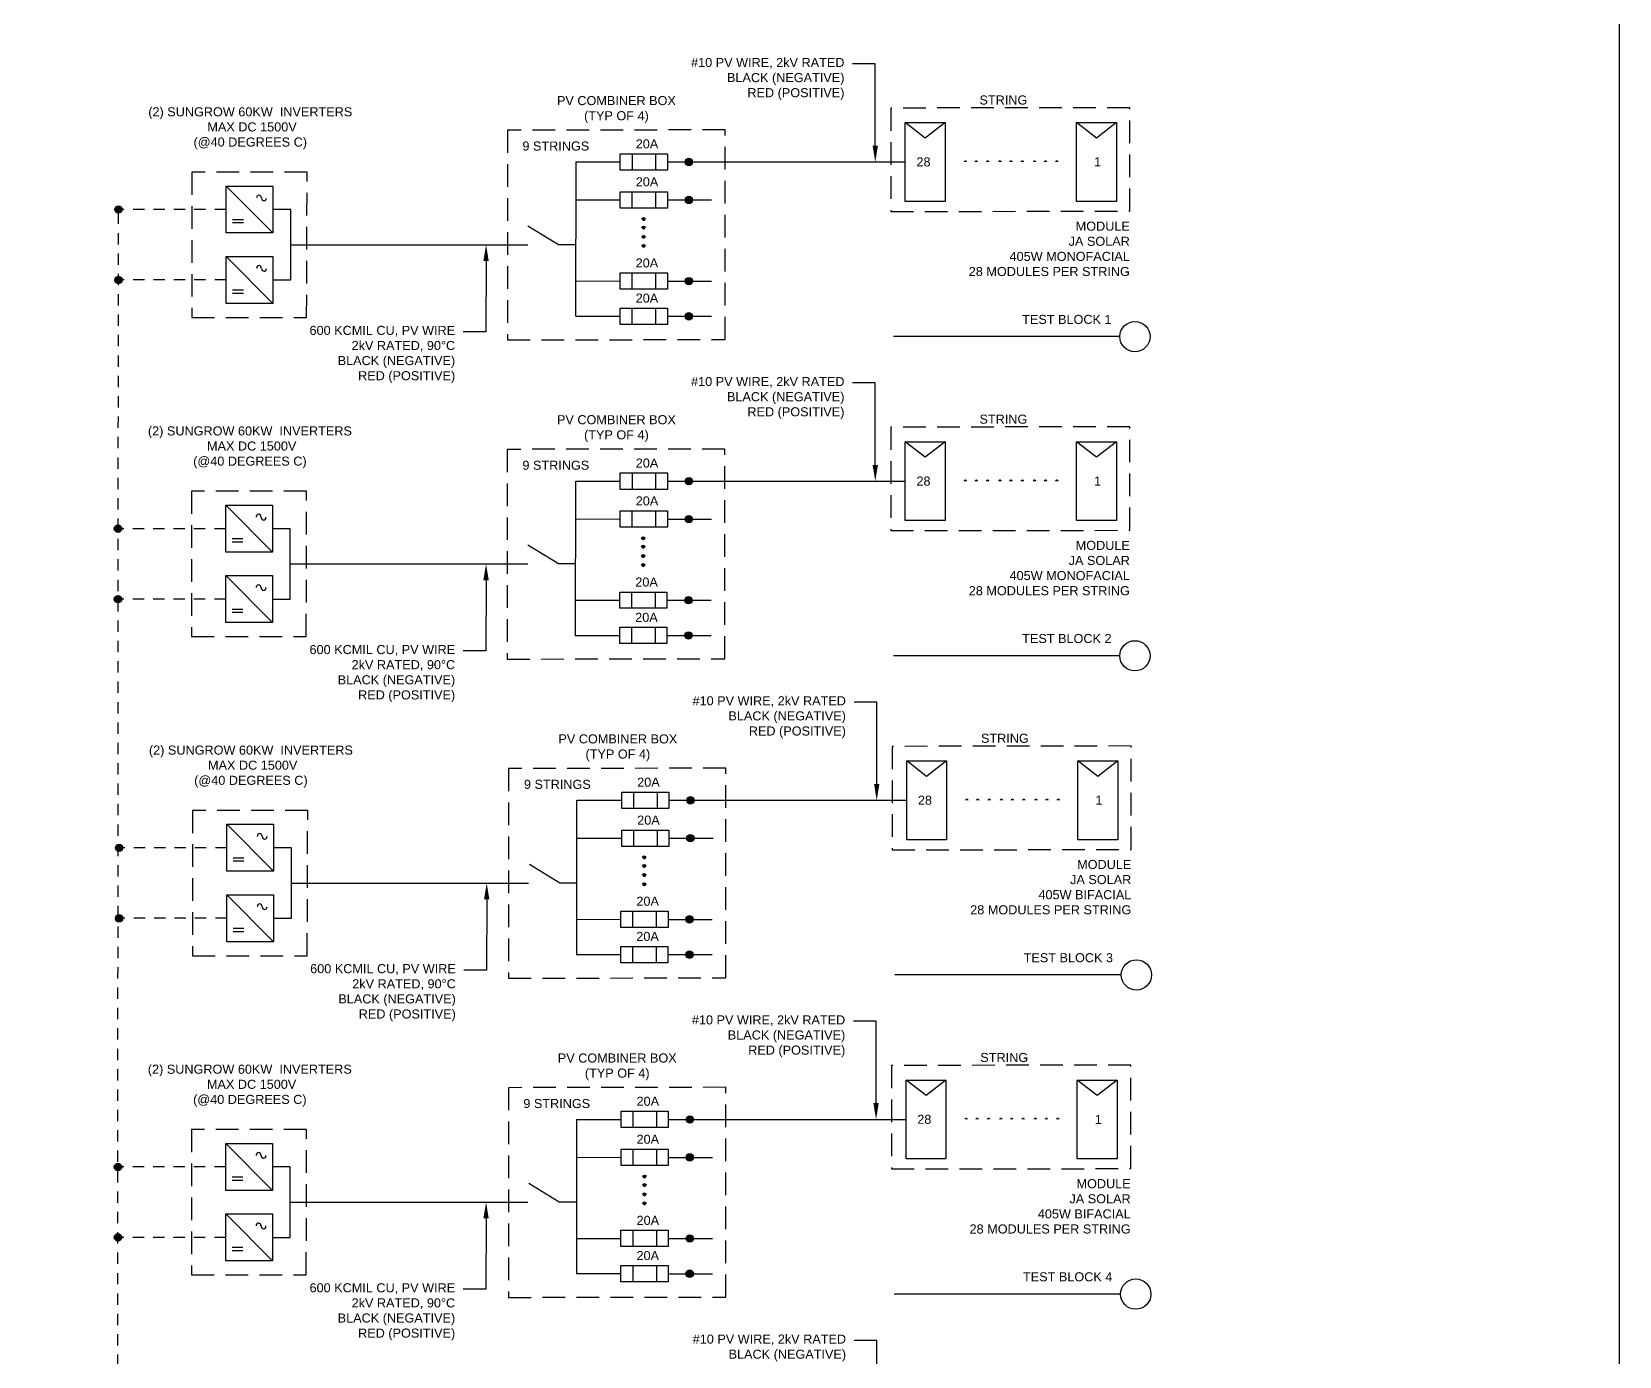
# Model space of a CAD drawing. Header units: feet. Extents: x 0 to 267, y -9 to 249.
# Drawn here: x 102.24 to 119.76, y 6.04 to 20.66 of the extents above; entities that cross this region are included whole.
import ezdxf
from ezdxf import colors
from ezdxf.entities.mleader import LeaderData, LeaderLine
from ezdxf.enums import TextEntityAlignment as Align
from ezdxf.math import Vec2, Vec3

# ---------------------------------------------------------------- set-up
doc = ezdxf.new("R2010")
doc.units = ezdxf.units.FT
doc.header["$MEASUREMENT"] = 0
doc.linetypes.add('DASHED2', pattern=[0.375, 0.25, -0.125])
doc.layers.add('A-ANNO-NOTE', color=131, linetype='Continuous', lineweight=30)
for name, color, linetype in [('DETL-MDLN', 4, 'Continuous'), ('E-1LIN-PRIMARY-LOW', 179, 'Continuous'), ('E-EQUIP INVERTER', 241, 'Continuous'), ('G-ANNO-TEXT', 1, 'Continuous')]:
    doc.layers.add(name, color=color, linetype=linetype)
doc.layers.add('G-NPLT', color=67, linetype='Continuous', plot=False)
doc.styles.add('NEI-A', font='arial.ttf')

msp = doc.modelspace()

# ---------------------------------------------------------------- hatches: boundary and pattern name
at = {"layer": 'DETL-MDLN', "transparency": 33554687}
h = msp.add_hatch(color=256, dxfattribs=at)
h.dxf.hatch_style = 1
h.paths.add_polyline_path([(109.452, 19.222, -1), (109.533, 19.222, -1)])
h = msp.add_hatch(color=256, dxfattribs=at)
h.dxf.hatch_style = 1
h.paths.add_polyline_path([(109.451, 18.803, -1), (109.533, 18.803, -1)])
h = msp.add_hatch(color=256, dxfattribs=at)
h.dxf.hatch_style = 1
h.paths.add_polyline_path([(103.198, 18.739, -1), (103.198, 18.657, -1)])
h = msp.add_hatch(color=256, dxfattribs=at)
h.dxf.hatch_style = 1
h.paths.add_polyline_path([(108.972, 18.59, -1), (109.012, 18.59, -1)])
h = msp.add_hatch(color=256, dxfattribs=at)
h.dxf.hatch_style = 1
h.paths.add_polyline_path([(108.972, 18.496, -1), (109.012, 18.496, -1)])
h = msp.add_hatch(color=256, dxfattribs=at)
h.dxf.hatch_style = 1
h.paths.add_polyline_path([(108.972, 18.394, -1), (109.012, 18.394, -1)])
h = msp.add_hatch(color=256, dxfattribs=at)
h.dxf.hatch_style = 1
h.paths.add_polyline_path([(108.972, 18.294, -1), (109.012, 18.294, -1)])
h = msp.add_hatch(color=256, dxfattribs=at)
h.dxf.hatch_style = 1
h.paths.add_polyline_path([(103.198, 17.961, -1), (103.198, 17.88, -1)])
h = msp.add_hatch(color=256, dxfattribs=at)
h.dxf.hatch_style = 1
h.paths.add_polyline_path([(109.451, 17.908, -1), (109.532, 17.908, -1)])
h = msp.add_hatch(color=256, dxfattribs=at)
h.dxf.hatch_style = 1
h.paths.add_polyline_path([(109.45, 17.519, -1), (109.532, 17.519, -1)])
h = msp.add_hatch(color=256, dxfattribs=at)
h.dxf.hatch_style = 1
h.paths.add_polyline_path([(109.452, 15.7, -1), (109.533, 15.7, -1)])
h = msp.add_hatch(color=256, dxfattribs=at)
h.dxf.hatch_style = 1
h.paths.add_polyline_path([(109.451, 15.281, -1), (109.533, 15.281, -1)])
h = msp.add_hatch(color=256, dxfattribs=at)
h.dxf.hatch_style = 1
h.paths.add_polyline_path([(103.193, 15.217, -1), (103.193, 15.135, -1)])
h = msp.add_hatch(color=256, dxfattribs=at)
h.dxf.hatch_style = 1
h.paths.add_polyline_path([(108.967, 15.069, -1), (109.008, 15.069, -1)])
h = msp.add_hatch(color=256, dxfattribs=at)
h.dxf.hatch_style = 1
h.paths.add_polyline_path([(108.967, 14.975, -1), (109.008, 14.975, -1)])
h = msp.add_hatch(color=256, dxfattribs=at)
h.dxf.hatch_style = 1
h.paths.add_polyline_path([(108.967, 14.872, -1), (109.008, 14.872, -1)])
h = msp.add_hatch(color=256, dxfattribs=at)
h.dxf.hatch_style = 1
h.paths.add_polyline_path([(108.967, 14.773, -1), (109.008, 14.773, -1)])
h = msp.add_hatch(color=256, dxfattribs=at)
h.dxf.hatch_style = 1
h.paths.add_polyline_path([(103.193, 14.439, -1), (103.193, 14.358, -1)])
h = msp.add_hatch(color=256, dxfattribs=at)
h.dxf.hatch_style = 1
h.paths.add_polyline_path([(109.446, 14.386, -1), (109.528, 14.386, -1)])
h = msp.add_hatch(color=256, dxfattribs=at)
h.dxf.hatch_style = 1
h.paths.add_polyline_path([(109.446, 13.998, -1), (109.527, 13.998, -1)])
h = msp.add_hatch(color=256, dxfattribs=at)
h.dxf.hatch_style = 1
h.paths.add_polyline_path([(109.468, 12.179, -1), (109.549, 12.179, -1)])
h = msp.add_hatch(color=256, dxfattribs=at)
h.dxf.hatch_style = 1
h.paths.add_polyline_path([(109.467, 11.76, -1), (109.549, 11.76, -1)])
h = msp.add_hatch(color=256, dxfattribs=at)
h.dxf.hatch_style = 1
h.paths.add_polyline_path([(103.205, 11.695, -1), (103.205, 11.614, -1)])
h = msp.add_hatch(color=256, dxfattribs=at)
h.dxf.hatch_style = 1
h.paths.add_polyline_path([(108.979, 11.547, -1), (109.02, 11.547, -1)])
h = msp.add_hatch(color=256, dxfattribs=at)
h.dxf.hatch_style = 1
h.paths.add_polyline_path([(108.979, 11.453, -1), (109.02, 11.453, -1)])
h = msp.add_hatch(color=256, dxfattribs=at)
h.dxf.hatch_style = 1
h.paths.add_polyline_path([(108.979, 11.351, -1), (109.02, 11.351, -1)])
h = msp.add_hatch(color=256, dxfattribs=at)
h.dxf.hatch_style = 1
h.paths.add_polyline_path([(108.979, 11.251, -1), (109.02, 11.251, -1)])
h = msp.add_hatch(color=256, dxfattribs=at)
h.dxf.hatch_style = 1
h.paths.add_polyline_path([(103.205, 10.918, -1), (103.205, 10.837, -1)])
h = msp.add_hatch(color=256, dxfattribs=at)
h.dxf.hatch_style = 1
h.paths.add_polyline_path([(109.458, 10.865, -1), (109.54, 10.865, -1)])
h = msp.add_hatch(color=256, dxfattribs=at)
h.dxf.hatch_style = 1
h.paths.add_polyline_path([(109.458, 10.476, -1), (109.539, 10.476, -1)])
h = msp.add_hatch(color=256, dxfattribs=at)
h.dxf.hatch_style = 1
h.paths.add_polyline_path([(109.461, 8.657, -1), (109.542, 8.657, -1)])
h = msp.add_hatch(color=256, dxfattribs=at)
h.dxf.hatch_style = 1
h.paths.add_polyline_path([(109.46, 8.239, -1), (109.542, 8.239, -1)])
h = msp.add_hatch(color=256, dxfattribs=at)
h.dxf.hatch_style = 1
h.paths.add_polyline_path([(103.193, 8.174, -1), (103.193, 8.093, -1)])
h = msp.add_hatch(color=256, dxfattribs=at)
h.dxf.hatch_style = 1
h.paths.add_polyline_path([(108.981, 8.026, -1), (109.022, 8.026, -1)])
h = msp.add_hatch(color=256, dxfattribs=at)
h.dxf.hatch_style = 1
h.paths.add_polyline_path([(108.981, 7.932, -1), (109.022, 7.932, -1)])
h = msp.add_hatch(color=256, dxfattribs=at)
h.dxf.hatch_style = 1
h.paths.add_polyline_path([(108.981, 7.829, -1), (109.022, 7.829, -1)])
h = msp.add_hatch(color=256, dxfattribs=at)
h.dxf.hatch_style = 1
h.paths.add_polyline_path([(108.981, 7.73, -1), (109.022, 7.73, -1)])
h = msp.add_hatch(color=256, dxfattribs=at)
h.dxf.hatch_style = 1
h.paths.add_polyline_path([(103.193, 7.397, -1), (103.193, 7.315, -1)])
h = msp.add_hatch(color=256, dxfattribs=at)
h.dxf.hatch_style = 1
h.paths.add_polyline_path([(109.46, 7.343, -1), (109.541, 7.343, -1)])
h = msp.add_hatch(color=256, dxfattribs=at)
h.dxf.hatch_style = 1
h.paths.add_polyline_path([(109.46, 6.955, -1), (109.541, 6.955, -1)])

# ---------------------------------------------------------------- linework, layer by layer
at = {"layer": 'A-ANNO-NOTE'}
for p, q in [((114.246, 17.295), (111.749, 17.295)), ((114.246, 13.773), (111.749, 13.773)), ((114.262, 10.252), (111.765, 10.252)), ((114.255, 6.73), (111.758, 6.73))]:
    msp.add_line(p, q, dxfattribs=at)
for centre in [(114.413, 17.295), (114.413, 13.773), (114.429, 10.252), (114.422, 6.73)]:
    msp.add_circle(centre, 0.167, dxfattribs=at)
at = {"layer": 'DETL-MDLN', "transparency": 33554687}
for p, q in [((112.099, 19.486), (111.879, 19.657)), ((112.319, 19.657), (112.099, 19.486)), ((113.988, 19.486), (113.767, 19.657)), ((114.208, 19.657), (113.988, 19.486)), ((108.864, 19.313), (108.864, 19.132)), ((109.125, 19.313), (109.125, 19.132)), ((104.385, 18.957), (104.902, 18.439)), ((108.863, 18.894), (108.863, 18.713)), ((109.125, 18.894), (109.125, 18.713)), ((104.576, 18.585), (104.456, 18.585)), ((104.576, 18.549), (104.456, 18.549)), ((104.385, 18.18), (104.902, 17.661)), ((108.863, 17.999), (108.863, 17.818)), ((109.125, 17.999), (109.125, 17.818)), ((104.576, 17.807), (104.456, 17.807)), ((104.576, 17.772), (104.456, 17.772)), ((108.862, 17.61), (108.862, 17.43)), ((109.124, 17.61), (109.124, 17.43)), ((112.099, 15.965), (111.879, 16.135)), ((112.319, 16.135), (112.099, 15.965)), ((113.988, 15.965), (113.767, 16.135)), ((114.208, 16.135), (113.988, 15.965)), ((108.864, 15.791), (108.864, 15.61)), ((109.125, 15.791), (109.125, 15.61)), ((104.381, 15.435), (104.897, 14.917)), ((108.863, 15.372), (108.863, 15.192)), ((109.125, 15.372), (109.125, 15.192)), ((104.571, 15.063), (104.451, 15.063)), ((104.571, 15.028), (104.451, 15.028)), ((104.381, 14.658), (104.897, 14.14)), ((108.858, 14.477), (108.858, 14.297)), ((109.12, 14.477), (109.12, 14.297)), ((104.571, 14.285), (104.451, 14.285)), ((104.571, 14.25), (104.451, 14.25)), ((108.858, 14.089), (108.858, 13.908)), ((109.12, 14.089), (109.12, 13.908)), ((112.115, 12.443), (111.895, 12.613)), ((112.335, 12.613), (112.115, 12.443)), ((114.004, 12.443), (113.784, 12.613)), ((114.224, 12.613), (114.004, 12.443)), ((108.88, 12.27), (108.88, 12.089)), ((109.142, 12.27), (109.142, 12.089)), ((104.392, 11.914), (104.909, 11.396)), ((108.879, 11.851), (108.879, 11.67)), ((109.141, 11.851), (109.141, 11.67)), ((104.583, 11.541), (104.463, 11.541)), ((104.583, 11.506), (104.463, 11.506)), ((104.392, 11.136), (104.909, 10.618)), ((108.87, 10.956), (108.87, 10.775)), ((109.132, 10.956), (109.132, 10.775)), ((104.583, 10.764), (104.463, 10.764)), ((104.583, 10.729), (104.463, 10.729)), ((108.87, 10.567), (108.87, 10.387)), ((109.132, 10.567), (109.132, 10.387)), ((112.108, 8.922), (111.888, 9.092)), ((112.328, 9.092), (112.108, 8.922)), ((113.997, 8.922), (113.777, 9.092)), ((114.217, 9.092), (113.997, 8.922)), ((108.873, 8.748), (108.873, 8.568)), ((109.135, 8.748), (109.135, 8.568)), ((104.381, 8.392), (104.897, 7.874)), ((108.872, 8.33), (108.872, 8.149)), ((109.134, 8.33), (109.134, 8.149)), ((104.571, 8.02), (104.451, 8.02)), ((104.571, 7.985), (104.451, 7.985)), ((104.381, 7.615), (104.897, 7.097)), ((108.872, 7.434), (108.872, 7.254)), ((109.134, 7.434), (109.134, 7.254)), ((104.571, 7.243), (104.451, 7.243)), ((104.571, 7.207), (104.451, 7.207)), ((108.872, 7.046), (108.872, 6.865)), ((109.133, 7.046), (109.133, 6.865))]:
    msp.add_line(p, q, dxfattribs=at)
for points in [[(112.319, 19.657), (112.319, 18.786), (111.879, 18.786), (111.879, 19.657)], [(114.208, 19.657), (114.208, 18.786), (113.767, 18.786), (113.767, 19.657)], [(109.255, 19.132), (108.734, 19.132), (108.734, 19.313), (109.255, 19.313)], [(104.902, 18.439), (104.385, 18.439), (104.385, 18.957), (104.902, 18.957)], [(109.255, 18.713), (108.734, 18.713), (108.734, 18.894), (109.255, 18.894)], [(104.902, 17.661), (104.385, 17.661), (104.385, 18.18), (104.902, 18.18)], [(109.254, 17.818), (108.733, 17.818), (108.733, 17.999), (109.254, 17.999)], [(109.254, 17.43), (108.733, 17.43), (108.733, 17.61), (109.254, 17.61)], [(112.319, 16.135), (112.319, 15.265), (111.879, 15.265), (111.879, 16.135)], [(114.208, 16.135), (114.208, 15.265), (113.767, 15.265), (113.767, 16.135)], [(109.255, 15.61), (108.734, 15.61), (108.734, 15.791), (109.255, 15.791)], [(104.897, 14.917), (104.381, 14.917), (104.381, 15.435), (104.897, 15.435)], [(109.255, 15.192), (108.734, 15.192), (108.734, 15.372), (109.255, 15.372)], [(104.897, 14.14), (104.381, 14.14), (104.381, 14.658), (104.897, 14.658)], [(109.25, 14.297), (108.729, 14.297), (108.729, 14.477), (109.25, 14.477)], [(109.249, 13.908), (108.728, 13.908), (108.728, 14.089), (109.249, 14.089)], [(112.335, 12.613), (112.335, 11.743), (111.895, 11.743), (111.895, 12.613)], [(114.224, 12.613), (114.224, 11.743), (113.784, 11.743), (113.784, 12.613)], [(109.271, 12.089), (108.75, 12.089), (108.75, 12.27), (109.271, 12.27)], [(104.909, 11.396), (104.392, 11.396), (104.392, 11.914), (104.909, 11.914)], [(109.271, 11.67), (108.75, 11.67), (108.75, 11.851), (109.271, 11.851)], [(104.909, 10.618), (104.392, 10.618), (104.392, 11.136), (104.909, 11.136)], [(109.262, 10.775), (108.741, 10.775), (108.741, 10.956), (109.262, 10.956)], [(109.261, 10.387), (108.74, 10.387), (108.74, 10.567), (109.261, 10.567)], [(112.328, 9.092), (112.328, 8.222), (111.888, 8.222), (111.888, 9.092)], [(114.217, 9.092), (114.217, 8.222), (113.777, 8.222), (113.777, 9.092)], [(109.264, 8.568), (108.743, 8.568), (108.743, 8.748), (109.264, 8.748)], [(104.897, 7.874), (104.381, 7.874), (104.381, 8.392), (104.897, 8.392)], [(109.264, 8.149), (108.743, 8.149), (108.743, 8.33), (109.264, 8.33)], [(104.897, 7.097), (104.381, 7.097), (104.381, 7.615), (104.897, 7.615)], [(109.264, 7.254), (108.742, 7.254), (108.742, 7.434), (109.264, 7.434)], [(109.263, 6.865), (108.742, 6.865), (108.742, 7.046), (109.263, 7.046)]]:
    msp.add_lwpolyline(points, close=True, dxfattribs=at)
for points in [[(108.244, 19.223), (108.242, 17.521)], [(108.244, 19.223), (108.734, 19.222)], [(109.255, 19.222), (111.879, 19.222)], [(108.244, 18.804), (108.734, 18.804)], [(109.255, 18.803), (109.742, 18.803)], [(108.243, 18.309), (108.052, 18.309), (107.716, 18.515)], [(108.243, 17.909), (108.733, 17.908)], [(109.254, 17.908), (109.742, 17.908)], [(108.243, 17.521), (108.733, 17.52)], [(109.254, 17.519), (109.742, 17.519)], [(108.24, 15.701), (108.238, 13.999)], [(108.244, 15.701), (108.734, 15.701)], [(109.255, 15.7), (111.879, 15.7)], [(108.244, 15.283), (108.734, 15.282)], [(109.255, 15.281), (109.742, 15.281)], [(108.243, 14.787), (108.052, 14.788), (107.716, 14.993)], [(108.239, 14.387), (108.729, 14.387)], [(109.25, 14.386), (109.738, 14.386)], [(108.238, 13.999), (108.728, 13.999)], [(109.249, 13.998), (109.738, 13.998)], [(108.251, 12.18), (108.25, 10.478)], [(108.26, 12.18), (108.75, 12.179)], [(109.271, 12.179), (111.895, 12.179)], [(108.26, 11.761), (108.75, 11.761)], [(109.271, 11.76), (109.758, 11.76)], [(108.259, 11.266), (108.068, 11.266), (107.732, 11.471)], [(108.251, 10.866), (108.741, 10.865)], [(109.262, 10.865), (109.749, 10.865)], [(108.25, 10.478), (108.74, 10.477)], [(109.261, 10.476), (109.749, 10.476)], [(108.253, 8.658), (108.252, 6.956)], [(108.253, 8.658), (108.743, 8.658)], [(109.264, 8.657), (111.888, 8.657)], [(108.253, 8.24), (108.743, 8.239)], [(109.264, 8.239), (109.751, 8.239)], [(108.252, 7.744), (108.061, 7.745), (107.725, 7.95)], [(108.252, 7.344), (108.742, 7.344)], [(109.264, 7.343), (109.751, 7.343)], [(108.252, 6.956), (108.742, 6.956)], [(109.263, 6.955), (109.751, 6.955)]]:
    msp.add_lwpolyline(points, dxfattribs=at)
for points, format in [([(112.552, 19.221, 0.0193, 0.0193, 1), (112.533, 19.221, 0, 0, 0)], "xyseb"), ([(112.672, 19.221, 0.0193, 0.0193, 1), (112.653, 19.221, 0, 0, 0)], "xyseb"), ([(112.798, 19.221, 0.0193, 0.0193, 1), (112.779, 19.221, 0, 0, 0)], "xyseb"), ([(112.934, 19.221, 0.0193, 0.0193, 1), (112.914, 19.221, 0, 0, 0)], "xyseb"), ([(113.054, 19.221, 0.0193, 0.0193, 1), (113.035, 19.221, 0, 0, 0)], "xyseb"), ([(113.18, 19.221, 0.0193, 0.0193, 1), (113.161, 19.221, 0, 0, 0)], "xyseb"), ([(113.315, 19.221, 0.0193, 0.0193, 1), (113.296, 19.221, 0, 0, 0)], "xyseb"), ([(113.436, 19.221, 0.0193, 0.0193, 1), (113.416, 19.221, 0, 0, 0)], "xyseb"), ([(113.561, 19.221, 0.0193, 0.0193, 1), (113.542, 19.221, 0, 0, 0)], "xyseb"), ([(108.974, 18.59, -1), (109.01, 18.59)], "xyb"), ([(108.974, 18.496, -1), (109.01, 18.496)], "xyb"), ([(108.974, 18.394, -1), (109.01, 18.394)], "xyb"), ([(108.974, 18.294, -1), (109.01, 18.294)], "xyb"), ([(112.552, 15.7, 0.0193, 0.0193, 1), (112.533, 15.7, 0, 0, 0)], "xyseb"), ([(112.672, 15.7, 0.0193, 0.0193, 1), (112.653, 15.7, 0, 0, 0)], "xyseb"), ([(112.798, 15.7, 0.0193, 0.0193, 1), (112.779, 15.7, 0, 0, 0)], "xyseb"), ([(112.934, 15.7, 0.0193, 0.0193, 1), (112.914, 15.7, 0, 0, 0)], "xyseb"), ([(113.054, 15.7, 0.0193, 0.0193, 1), (113.035, 15.7, 0, 0, 0)], "xyseb"), ([(113.18, 15.7, 0.0193, 0.0193, 1), (113.161, 15.7, 0, 0, 0)], "xyseb"), ([(113.315, 15.7, 0.0193, 0.0193, 1), (113.296, 15.7, 0, 0, 0)], "xyseb"), ([(113.436, 15.7, 0.0193, 0.0193, 1), (113.416, 15.7, 0, 0, 0)], "xyseb"), ([(113.561, 15.7, 0.0193, 0.0193, 1), (113.542, 15.7, 0, 0, 0)], "xyseb"), ([(108.969, 15.069, -1), (109.006, 15.069)], "xyb"), ([(108.969, 14.975, -1), (109.006, 14.975)], "xyb"), ([(108.969, 14.872, -1), (109.006, 14.872)], "xyb"), ([(108.969, 14.773, -1), (109.006, 14.773)], "xyb"), ([(112.568, 12.178, 0.0193, 0.0193, 1), (112.549, 12.178, 0, 0, 0)], "xyseb"), ([(112.689, 12.178, 0.0193, 0.0193, 1), (112.669, 12.178, 0, 0, 0)], "xyseb"), ([(112.815, 12.178, 0.0193, 0.0193, 1), (112.795, 12.178, 0, 0, 0)], "xyseb"), ([(112.95, 12.178, 0.0193, 0.0193, 1), (112.931, 12.178, 0, 0, 0)], "xyseb"), ([(113.07, 12.178, 0.0193, 0.0193, 1), (113.051, 12.178, 0, 0, 0)], "xyseb"), ([(113.196, 12.178, 0.0193, 0.0193, 1), (113.177, 12.178, 0, 0, 0)], "xyseb"), ([(113.331, 12.178, 0.0193, 0.0193, 1), (113.312, 12.178, 0, 0, 0)], "xyseb"), ([(113.452, 12.178, 0.0193, 0.0193, 1), (113.433, 12.178, 0, 0, 0)], "xyseb"), ([(113.578, 12.178, 0.0193, 0.0193, 1), (113.558, 12.178, 0, 0, 0)], "xyseb"), ([(108.981, 11.547, -1), (109.018, 11.547)], "xyb"), ([(108.981, 11.453, -1), (109.018, 11.453)], "xyb"), ([(108.981, 11.351, -1), (109.018, 11.351)], "xyb"), ([(108.981, 11.251, -1), (109.018, 11.251)], "xyb"), ([(112.561, 8.657, 0.0193, 0.0193, 1), (112.542, 8.657, 0, 0, 0)], "xyseb"), ([(112.682, 8.657, 0.0193, 0.0193, 1), (112.662, 8.657, 0, 0, 0)], "xyseb"), ([(112.808, 8.657, 0.0193, 0.0193, 1), (112.788, 8.657, 0, 0, 0)], "xyseb"), ([(112.943, 8.657, 0.0193, 0.0193, 1), (112.924, 8.657, 0, 0, 0)], "xyseb"), ([(113.063, 8.657, 0.0193, 0.0193, 1), (113.044, 8.657, 0, 0, 0)], "xyseb"), ([(113.189, 8.657, 0.0193, 0.0193, 1), (113.17, 8.657, 0, 0, 0)], "xyseb"), ([(113.324, 8.657, 0.0193, 0.0193, 1), (113.305, 8.657, 0, 0, 0)], "xyseb"), ([(113.445, 8.657, 0.0193, 0.0193, 1), (113.426, 8.657, 0, 0, 0)], "xyseb"), ([(113.571, 8.657, 0.0193, 0.0193, 1), (113.551, 8.657, 0, 0, 0)], "xyseb"), ([(108.983, 8.026, -1), (109.019, 8.026)], "xyb"), ([(108.983, 7.932, -1), (109.019, 7.932)], "xyb"), ([(108.983, 7.829, -1), (109.019, 7.829)], "xyb"), ([(108.983, 7.73, -1), (109.019, 7.73)], "xyb")]:
    msp.add_lwpolyline(points, format=format, dxfattribs=at)
at = {"layer": 'DETL-MDLN'}
for points in [[(104.902, 17.92), (105.099, 17.92), (105.099, 18.698), (104.902, 18.698)], [(105.099, 18.309), (107.716, 18.309)], [(104.897, 14.399), (105.094, 14.399), (105.094, 15.176), (104.897, 15.176)], [(105.099, 14.787), (107.716, 14.787)], [(104.909, 10.877), (105.106, 10.877), (105.106, 11.655), (104.909, 11.655)], [(105.106, 11.266), (107.722, 11.266)], [(104.897, 7.356), (105.094, 7.356), (105.094, 8.133), (104.897, 8.133)], [(105.099, 7.745), (107.716, 7.745)]]:
    msp.add_lwpolyline(points, dxfattribs=at)
at = {"layer": 'DETL-MDLN', "transparency": 33554687}
for centre in [(109.492, 19.222), (109.492, 18.803), (103.198, 18.698), (103.198, 17.92), (109.492, 17.908), (109.491, 17.519), (109.492, 15.7), (109.492, 15.281), (103.193, 15.176), (103.193, 14.399), (109.487, 14.386), (109.487, 13.998), (109.509, 12.179), (109.508, 11.76), (103.205, 11.655), (103.205, 10.877), (109.499, 10.865), (109.498, 10.476), (109.502, 8.657), (109.501, 8.239), (103.193, 8.133), (103.193, 7.356), (109.501, 7.343), (109.5, 6.955)]:
    msp.add_circle(centre, 0.0407, dxfattribs=at)
for centre, radius, start, end in [((104.755, 18.823), 0.0343, 99.6093, 176.3954), ((104.746, 18.827), 0.0295, 355.5528, 83.6686), ((104.81, 18.827), 0.0343, 183.6046, 260.3907), ((104.801, 18.822), 0.0295, 276.3314, 4.4472), ((104.755, 18.045), 0.0343, 99.6093, 176.3954), ((104.746, 18.05), 0.0295, 355.5528, 83.6686), ((104.81, 18.05), 0.0343, 183.6046, 260.3907), ((104.801, 18.045), 0.0295, 276.3314, 4.4472), ((104.75, 15.301), 0.0343, 99.6093, 176.3954), ((104.741, 15.305), 0.0295, 355.5528, 83.6686), ((104.805, 15.305), 0.0343, 183.6046, 260.3907), ((104.796, 15.301), 0.0295, 276.3314, 4.4472), ((104.75, 14.524), 0.0343, 99.6093, 176.3954), ((104.741, 14.528), 0.0295, 355.5528, 83.6686), ((104.805, 14.528), 0.0343, 183.6046, 260.3907), ((104.796, 14.523), 0.0295, 276.3314, 4.4472), ((104.762, 11.779), 0.0343, 99.6093, 176.3954), ((104.753, 11.784), 0.0295, 355.5528, 83.6686), ((104.817, 11.784), 0.0343, 183.6046, 260.3907), ((104.808, 11.779), 0.0295, 276.3314, 4.4472), ((104.762, 11.002), 0.0343, 99.6093, 176.3954), ((104.753, 11.007), 0.0295, 355.5528, 83.6686), ((104.817, 11.006), 0.0343, 183.6046, 260.3907), ((104.808, 11.002), 0.0295, 276.3314, 4.4472), ((104.75, 8.258), 0.0343, 99.6093, 176.3954), ((104.741, 8.262), 0.0295, 355.5528, 83.6686), ((104.805, 8.262), 0.0343, 183.6046, 260.3907), ((104.796, 8.258), 0.0295, 276.3314, 4.4472), ((104.75, 7.481), 0.0343, 99.6093, 176.3954), ((104.741, 7.485), 0.0295, 355.5528, 83.6686), ((104.805, 7.485), 0.0343, 183.6046, 260.3907), ((104.796, 7.48), 0.0295, 276.3314, 4.4472)]:
    msp.add_arc(centre, radius, start, end, dxfattribs=at)
at = {"layer": 'E-1LIN-PRIMARY-LOW', "linetype": 'DASHED2', "ltscale": 0.5}
for p, q in [((104.385, 18.698), (103.198, 18.698)), ((104.385, 17.92), (103.198, 17.92)), ((104.381, 15.176), (103.193, 15.176)), ((104.381, 14.399), (103.193, 14.399)), ((104.392, 11.655), (103.205, 11.655)), ((104.392, 10.877), (103.205, 10.877)), ((104.381, 8.133), (103.193, 8.133)), ((104.381, 7.356), (103.193, 7.356))]:
    msp.add_line(p, q, dxfattribs=at)
msp.add_lwpolyline([(103.187, 0.313), (103.198, 18.698)], dxfattribs=at)
at = {"layer": 'E-EQUIP INVERTER', "linetype": 'DASHED2'}
for points in [[(111.719, 19.817), (111.719, 18.675), (114.357, 18.68), (114.357, 19.821)], [(107.492, 19.572), (107.492, 17.259), (109.891, 17.263), (109.891, 19.576)], [(104.008, 17.507), (105.274, 17.507), (105.279, 19.111), (104.008, 19.111)], [(111.719, 16.296), (111.719, 15.154), (114.357, 15.158), (114.357, 16.3)], [(107.488, 16.051), (107.488, 13.737), (109.887, 13.741), (109.887, 16.055)], [(104.004, 13.985), (105.27, 13.985), (105.274, 15.589), (104.004, 15.589)], [(111.735, 12.774), (111.735, 11.632), (114.373, 11.636), (114.373, 12.778)], [(107.5, 12.529), (107.5, 10.216), (109.898, 10.22), (109.899, 12.533)], [(104.015, 10.464), (105.281, 10.464), (105.286, 12.068), (104.015, 12.068)], [(111.728, 9.253), (111.728, 8.111), (114.366, 8.115), (114.366, 9.257)], [(107.502, 9.008), (107.501, 6.694), (109.9, 6.698), (109.9, 9.012)], [(104.003, 6.943), (105.27, 6.943), (105.274, 8.546), (104.003, 8.546)]]:
    msp.add_lwpolyline(points, close=True, dxfattribs=at)
at = {"layer": 'G-NPLT'}
msp.add_lwpolyline([(88.134, 21.104), (119.756, 21.104), (119.756, -1.348), (88.134, -1.348)], close=True, dxfattribs=at)

# ---------------------------------------------------------------- texts
at = {"layer": 'G-ANNO-TEXT', "style": 'NEI-A'}
for s, p in [('STRING', (112.698, 19.856)), ('9 STRINGS', (107.655, 19.348)), ('STRING', (112.698, 16.334)), ('9 STRINGS', (107.655, 15.826)), ('STRING', (112.714, 12.813)), ('9 STRINGS', (107.672, 12.305)), ('STRING', (112.707, 9.291)), ('9 STRINGS', (107.665, 8.783))]:
    msp.add_text(s, height=0.1, dxfattribs=at).set_placement(p)
at = {"layer": 'G-ANNO-TEXT', "transparency": 33554687, "style": 'NEI-A'}
for p in [(109.154, 19.422), (109.154, 19.003), (109.153, 18.108), (109.153, 17.72), (109.154, 15.9), (109.154, 15.482), (109.149, 14.587), (109.148, 14.198), (109.17, 12.379), (109.17, 11.96), (109.161, 11.065), (109.16, 10.677), (109.163, 8.858), (109.163, 8.439), (109.163, 7.544), (109.162, 7.155)]:
    msp.add_text('20A', height=0.1, dxfattribs=at).set_placement(p, align=Align.MIDDLE_RIGHT)
at = {"layer": 'G-ANNO-TEXT', "char_height": 0.1, "width": 2.3449, "attachment_point": 4, "style": 'NEI-A'}
for insert in [(103.48, 19.594), (103.476, 16.073), (103.487, 12.551), (103.475, 9.03)]:
    msp.add_mtext('\\pxqc;(2) SUNGROW 60KW  INVERTERS\\P MAX DC 1500V\\P(@40 DEGREES C)', dxfattribs=dict(at, insert=insert))
at = {"layer": 'G-ANNO-TEXT', "char_height": 0.1, "style": 'NEI-A'}
for s, width, insert, attachment_point in [('\\pxqc;PV COMBINER BOX\\P(TYP OF 4)', 1.91901, (108.692, 19.801), 5), ('MODULE\\PJA SOLAR\\P405W MONOFACIAL \\P28 MODULES PER STRING', 2.80406, (114.357, 18.263), 6), ('\\pxqc;PV COMBINER BOX\\P(TYP OF 4)', 1.91901, (108.692, 16.28), 5), ('MODULE\\PJA SOLAR\\P405W MONOFACIAL \\P28 MODULES PER STRING', 2.80406, (114.357, 14.741), 6), ('\\pxqc;PV COMBINER BOX\\P(TYP OF 4)', 1.91901, (108.708, 12.758), 5), ('MODULE\\PJA SOLAR\\P405W BIFACIAL \\P28 MODULES PER STRING', 2.80406, (114.373, 11.22), 6), ('\\pxqc;PV COMBINER BOX\\P(TYP OF 4)', 1.91901, (108.701, 9.237), 5), ('MODULE\\PJA SOLAR\\P405W BIFACIAL \\P28 MODULES PER STRING', 2.80406, (114.366, 7.698), 6)]:
    msp.add_mtext_dynamic_manual_height_columns(s, width=width, gutter_width=0.469, heights=[0], dxfattribs=dict(at, insert=insert, attachment_point=attachment_point))
at = {"layer": 'G-ANNO-TEXT', "transparency": 33554687, "char_height": 0.1, "attachment_point": 3, "style": 'NEI-A'}
for s, width, insert in [('28', 0.14086, (112.158, 19.273)), ('1', 0.04973, (114.039, 19.273)), ('28', 0.14086, (112.158, 15.751)), ('1', 0.04973, (114.039, 15.751)), ('28', 0.14086, (112.174, 12.23)), ('1', 0.04973, (114.055, 12.23)), ('28', 0.14086, (112.167, 8.709)), ('1', 0.04973, (114.048, 8.708))]:
    msp.add_mtext_dynamic_manual_height_columns(s, width=width, gutter_width=0.469, heights=[0], dxfattribs=dict(at, insert=insert))
at = {"layer": 'G-ANNO-TEXT', "lineweight": 9, "char_height": 0.1, "width": 2.8441, "attachment_point": 3, "line_spacing_factor": 0.968724, "style": 'NEI-A'}
for s, insert in [('{\\fArial|b0|i0|c0|p34;TEST BLOCK 1}', (114.155, 17.535)), ('{\\fArial|b0|i0|c0|p34;TEST BLOCK 2}', (114.155, 14.014)), ('{\\fArial|b0|i0|c0|p34;TEST BLOCK 3}', (114.171, 10.492)), ('{\\fArial|b0|i0|c0|p34;TEST BLOCK 4}', (114.164, 6.971))]:
    msp.add_mtext(s, dxfattribs=dict(at, insert=insert))

# ---------------------------------------------------------------- leaders
at = {"layer": 'G-ANNO-TEXT'}
ml = msp.add_multileader_mtext('Standard', dxfattribs=at)
ml.set_content('\\A1;{\\C256;#10 PV WIRE, 2kV RATED\\PBLACK (NEGATIVE) \\PRED (POSITIVE)}', color=7, style='NEI-A')
ml.set_leader_properties()
ml.build(insert=Vec2(0, 0))
ml.multileader.update_dxf_attribs({"dogleg_length": 0.25, "arrow_head_size": 0.18})
ctx = ml.context
ctx.base_point, ctx.char_height, ctx.arrow_head_size, ctx.landing_gap_size, ctx.plane_origin = Vec3(109.434, 20.306), 0.1, 0.18, 0.09, Vec3(109.888, 18.837)
ctx.text_align_type = 2
notes = []
notes.append((ctx, [(0, (1, 1, 0), (111.548, 20.306), (-1, 0), 0.25, [(0, [(111.548, 19.222)], 0, [])])]))
ctx.mtext.insert, ctx.mtext.width, ctx.mtext.alignment, ctx.mtext.flow_direction = Vec3(111.208, 20.37), 1.74418, 3, 5
ml = msp.add_multileader_mtext('Standard', dxfattribs=at)
ml.set_content('\\A1;{\\C256;600 KCMIL CU, PV WIRE\\P2kV RATED, 90%%DC\\PBLACK (NEGATIVE)\\PRED (POSITIVE)}', color=7, style='NEI-A')
ml.set_leader_properties()
ml.build(insert=Vec2(0, 0))
ml.multileader.update_dxf_attribs({"dogleg_length": 0.25, "arrow_head_size": 0.18})
ctx = ml.context
ctx.base_point, ctx.char_height, ctx.arrow_head_size, ctx.landing_gap_size, ctx.plane_origin = Vec3(105.229, 17.349), 0.1, 0.18, 0.09, Vec3(104.992, 17.524)
ctx.text_align_type = 2
notes.append((ctx, [(0, (1, 1, 0), (107.253, 17.349), (-1, 0), 0.25, [(0, [(107.254, 18.309)], 0, [])])]))
ctx.mtext.insert, ctx.mtext.width, ctx.mtext.alignment, ctx.mtext.flow_direction = Vec3(106.913, 17.414), 2.32044, 3, 5
ml = msp.add_multileader_mtext('Standard', dxfattribs=at)
ml.set_content('\\A1;{\\C256;#10 PV WIRE, 2kV RATED\\PBLACK (NEGATIVE) \\PRED (POSITIVE)}', color=7, style='NEI-A')
ml.set_leader_properties()
ml.build(insert=Vec2(0, 0))
ml.multileader.update_dxf_attribs({"dogleg_length": 0.25, "arrow_head_size": 0.18})
ctx = ml.context
ctx.base_point, ctx.char_height, ctx.arrow_head_size, ctx.landing_gap_size, ctx.plane_origin = Vec3(109.434, 16.784), 0.1, 0.18, 0.09, Vec3(109.888, 15.315)
ctx.text_align_type = 2
notes.append((ctx, [(0, (1, 1, 0), (111.548, 16.784), (-1, 0), 0.25, [(0, [(111.548, 15.7)], 0, [])])]))
ctx.mtext.insert, ctx.mtext.width, ctx.mtext.alignment, ctx.mtext.flow_direction = Vec3(111.208, 16.849), 1.74418, 3, 5
ml = msp.add_multileader_mtext('Standard', dxfattribs=at)
ml.set_content('\\A1;{\\C256;600 KCMIL CU, PV WIRE\\P2kV RATED, 90%%DC\\PBLACK (NEGATIVE)\\PRED (POSITIVE)}', color=7, style='NEI-A')
ml.set_leader_properties()
ml.build(insert=Vec2(0, 0))
ml.multileader.update_dxf_attribs({"dogleg_length": 0.25, "arrow_head_size": 0.18})
ctx = ml.context
ctx.base_point, ctx.char_height, ctx.arrow_head_size, ctx.landing_gap_size, ctx.plane_origin = Vec3(105.229, 13.828), 0.1, 0.18, 0.09, Vec3(104.992, 14.003)
ctx.text_align_type = 2
notes.append((ctx, [(0, (1, 1, 0), (107.253, 13.828), (-1, 0), 0.25, [(0, [(107.254, 14.787)], 0, [])])]))
ctx.mtext.insert, ctx.mtext.width, ctx.mtext.alignment, ctx.mtext.flow_direction = Vec3(106.913, 13.892), 2.32044, 3, 5
ml = msp.add_multileader_mtext('Standard', dxfattribs=at)
ml.set_content('\\A1;{\\C256;#10 PV WIRE, 2kV RATED\\PBLACK (NEGATIVE) \\PRED (POSITIVE)}', color=7, style='NEI-A')
ml.set_leader_properties()
ml.build(insert=Vec2(0, 0))
ml.multileader.update_dxf_attribs({"dogleg_length": 0.25, "arrow_head_size": 0.18})
ctx = ml.context
ctx.base_point, ctx.char_height, ctx.arrow_head_size, ctx.landing_gap_size, ctx.plane_origin = Vec3(109.45, 13.262), 0.1, 0.18, 0.09, Vec3(109.904, 11.794)
ctx.text_align_type = 2
notes.append((ctx, [(0, (1, 1, 0), (111.564, 13.262), (-1, 0), 0.25, [(0, [(111.564, 12.179)], 0, [])])]))
ctx.mtext.insert, ctx.mtext.width, ctx.mtext.alignment, ctx.mtext.flow_direction = Vec3(111.224, 13.327), 1.74418, 3, 5
ml = msp.add_multileader_mtext('Standard', dxfattribs=at)
ml.set_content('\\A1;{\\C256;600 KCMIL CU, PV WIRE\\P2kV RATED, 90%%DC\\PBLACK (NEGATIVE)\\PRED (POSITIVE)}', color=7, style='NEI-A')
ml.set_leader_properties()
ml.build(insert=Vec2(0, 0))
ml.multileader.update_dxf_attribs({"dogleg_length": 0.25, "arrow_head_size": 0.18})
ctx = ml.context
ctx.base_point, ctx.char_height, ctx.arrow_head_size, ctx.landing_gap_size, ctx.plane_origin = Vec3(105.236, 10.306), 0.1, 0.18, 0.09, Vec3(104.999, 10.481)
ctx.text_align_type = 2
notes.append((ctx, [(0, (1, 1, 0), (107.26, 10.306), (-1, 0), 0.25, [(0, [(107.261, 11.266)], 0, [])])]))
ctx.mtext.insert, ctx.mtext.width, ctx.mtext.alignment, ctx.mtext.flow_direction = Vec3(106.92, 10.371), 2.32044, 3, 5
ml = msp.add_multileader_mtext('Standard', dxfattribs=at)
ml.set_content('\\A1;{\\C256;#10 PV WIRE, 2kV RATED\\PBLACK (NEGATIVE) \\PRED (POSITIVE)}', color=7, style='NEI-A')
ml.set_leader_properties()
ml.build(insert=Vec2(0, 0))
ml.multileader.update_dxf_attribs({"dogleg_length": 0.25, "arrow_head_size": 0.18})
ctx = ml.context
ctx.base_point, ctx.char_height, ctx.arrow_head_size, ctx.landing_gap_size, ctx.plane_origin = Vec3(109.443, 9.741), 0.1, 0.18, 0.09, Vec3(109.897, 8.272)
ctx.text_align_type = 2
notes.append((ctx, [(0, (1, 1, 0), (111.557, 9.741), (-1, 0), 0.25, [(0, [(111.557, 8.657)], 0, [])])]))
ctx.mtext.insert, ctx.mtext.width, ctx.mtext.alignment, ctx.mtext.flow_direction = Vec3(111.217, 9.806), 1.74418, 3, 5
ml = msp.add_multileader_mtext('Standard', dxfattribs=at)
ml.set_content('\\A1;{\\C256;600 KCMIL CU, PV WIRE\\P2kV RATED, 90%%DC\\PBLACK (NEGATIVE)\\PRED (POSITIVE)}', color=7, style='NEI-A')
ml.set_leader_properties()
ml.build(insert=Vec2(0, 0))
ml.multileader.update_dxf_attribs({"dogleg_length": 0.25, "arrow_head_size": 0.18})
ctx = ml.context
ctx.base_point, ctx.char_height, ctx.arrow_head_size, ctx.landing_gap_size, ctx.plane_origin = Vec3(105.229, 6.785), 0.1, 0.18, 0.09, Vec3(104.992, 6.96)
ctx.text_align_type = 2
notes.append((ctx, [(0, (1, 1, 0), (107.253, 6.785), (-1, 0), 0.25, [(0, [(107.254, 7.745)], 0, [])])]))
ctx.mtext.insert, ctx.mtext.width, ctx.mtext.alignment, ctx.mtext.flow_direction = Vec3(106.913, 6.85), 2.32044, 3, 5
ml = msp.add_multileader_mtext('Standard', dxfattribs=at)
ml.set_content('\\A1;{\\C256;#10 PV WIRE, 2kV RATED\\PBLACK (NEGATIVE) \\PRED (POSITIVE)}', color=7, style='NEI-A')
ml.set_leader_properties()
ml.build(insert=Vec2(0, 0))
ml.multileader.update_dxf_attribs({"dogleg_length": 0.25, "arrow_head_size": 0.18})
ctx = ml.context
ctx.base_point, ctx.char_height, ctx.arrow_head_size, ctx.landing_gap_size, ctx.plane_origin = Vec3(109.453, 6.22), 0.1, 0.18, 0.09, Vec3(109.906, 4.751)
ctx.text_align_type = 2
notes.append((ctx, [(0, (1, 1, 0), (111.566, 6.22), (-1, 0), 0.25, [(0, [(111.566, 5.136)], 0, [])])]))
ctx.mtext.insert, ctx.mtext.width, ctx.mtext.alignment, ctx.mtext.flow_direction = Vec3(111.226, 6.284), 1.74418, 3, 5
for ctx, leaders in notes:
    for number, flags, end, landing, length, lines in leaders:
        leader = LeaderData()
        leader.index, (leader.has_last_leader_line, leader.has_dogleg_vector, leader.attachment_direction) = number, flags
        leader.last_leader_point, leader.dogleg_vector, leader.dogleg_length = Vec3(end), Vec3(landing), length
        for number, points, colour, breaks in lines:
            line = LeaderLine()
            line.index, line.vertices, line.color, line.breaks = number, Vec3.list(points), colors.encode_raw_color(colour), breaks
            leader.lines.append(line)
        ctx.leaders.append(leader)

doc.saveas('drawing.dxf')
